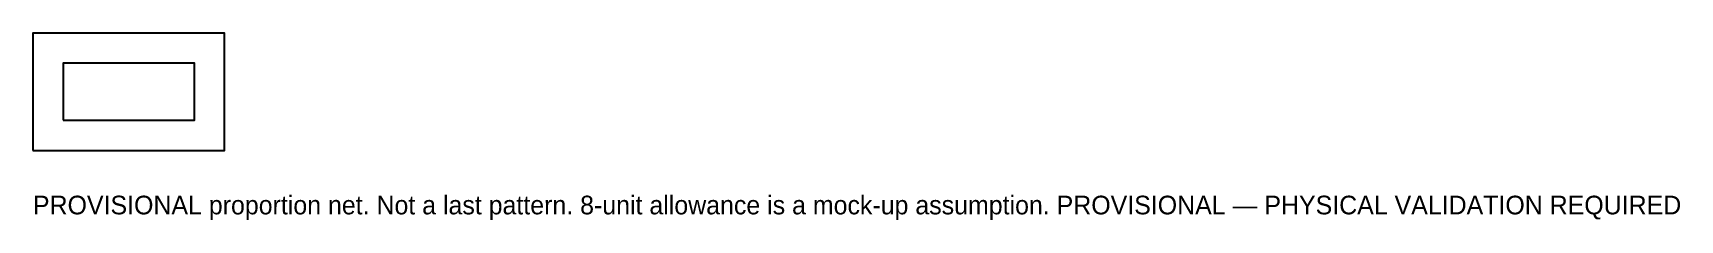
# Model space of a CAD drawing. Header units: millimetres. Extents: x 0 to 309, y -13 to 22.
import ezdxf

# ---------------------------------------------------------------- set-up
doc = ezdxf.new("R2010")
doc.units = ezdxf.units.MM

msp = doc.modelspace()

# ---------------------------------------------------------------- linework, layer by layer
at = {"layer": 'ALLOWANCE_ASSUMPTION'}
msp.add_lwpolyline([(5.657, 5.657), (30.343, 5.657), (30.343, 16.343), (5.657, 16.343)], close=True, dxfattribs=at)
at = {"layer": 'NET'}
msp.add_lwpolyline([(0, 0), (36, 0), (36, 22), (0, 22)], close=True, dxfattribs=at)

# ---------------------------------------------------------------- texts
at = {"layer": 'NOTE'}
msp.add_text('PROVISIONAL proportion net. Not a last pattern. 8-unit allowance is a mock-up assumption. PROVISIONAL — PHYSICAL VALIDATION REQUIRED', height=3.5, dxfattribs=at).set_placement((0, -12))

doc.saveas('drawing.dxf')
